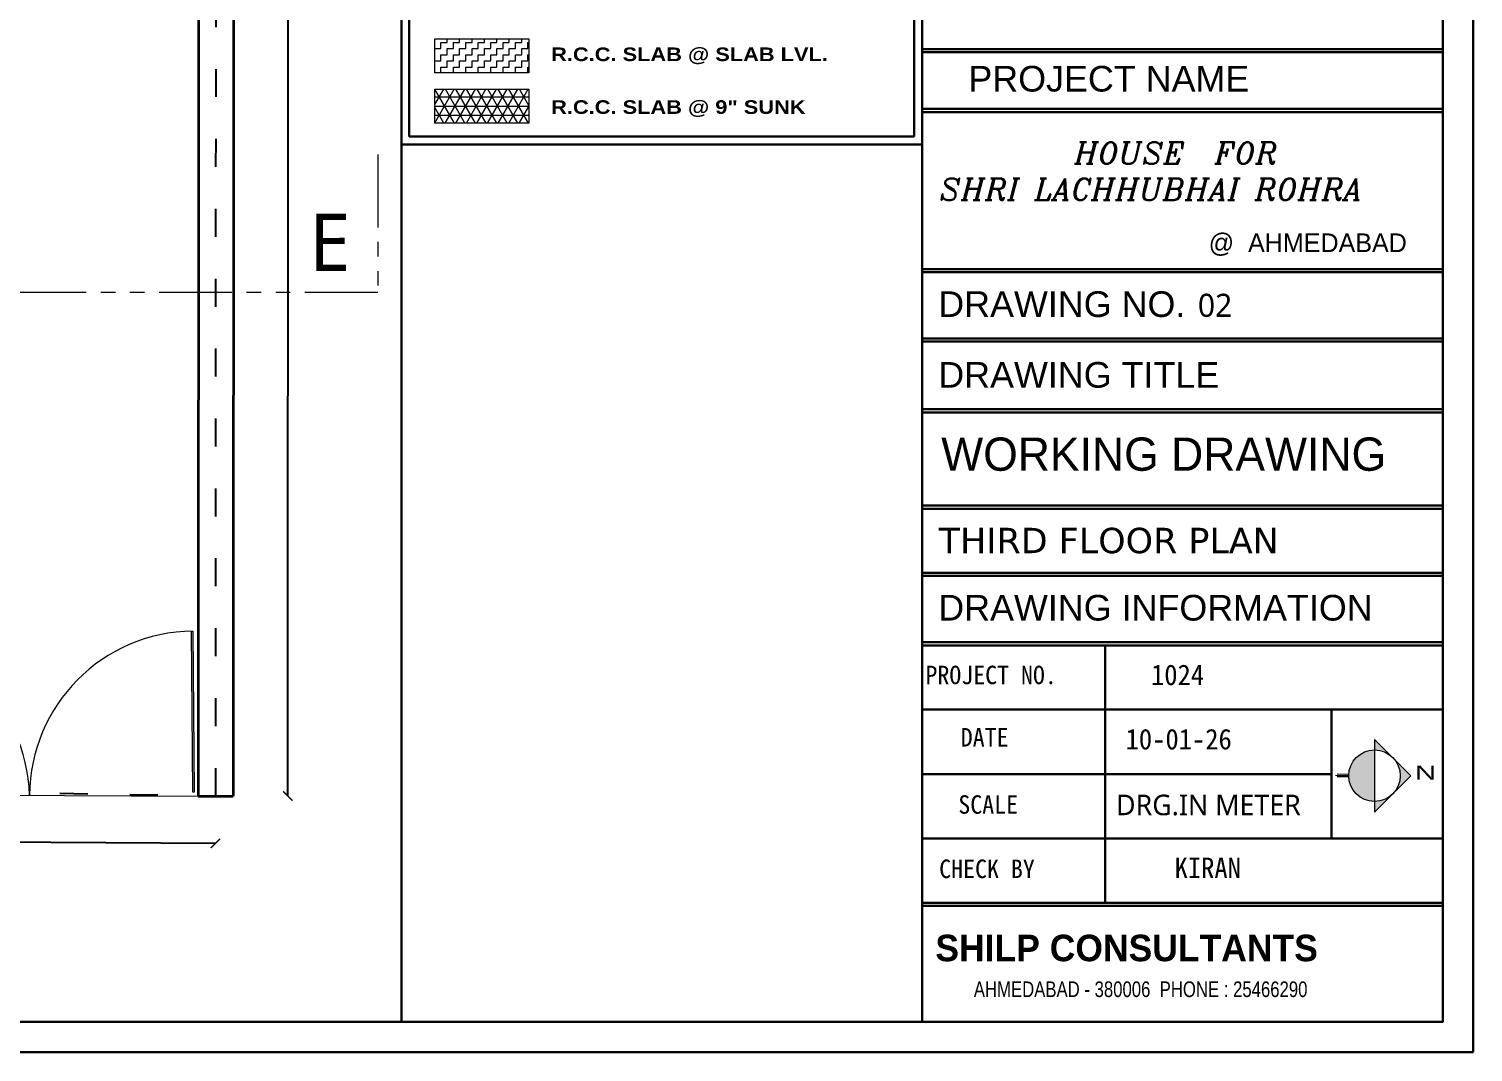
# Model space of a CAD drawing. Extents: x 2450 to 2649, y -7 to 131.
# Drawn here: x 2474.49 to 2486.88, y 22.33 to 31.11 of the extents above; entities that cross this region are included whole.
import ezdxf

# ---------------------------------------------------------------- set-up
doc = ezdxf.new("R2010")
doc.units = 0
doc.header["$MEASUREMENT"] = 0
doc.header["$PDMODE"] = 34
doc.linetypes.add('ACAD_ISO03W100', pattern=[30, 12, -18])
doc.linetypes.add('PHANTOM2', pattern=[1.25, 0.625, -0.125, 0.125, -0.125, 0.125, -0.125])
doc.layers.add('BAS LINE', color=130, linetype='Continuous')
for name, color, linetype, lineweight, true_color in [('DIM_1', 7, 'Continuous', 13, 0x000000), ('heatch-3', 7, 'Continuous', 9, 0xb28a62), ('SHEET', 7, 'Continuous', 30, 0x121212)]:
    doc.layers.add(name, color=color, linetype=linetype, lineweight=lineweight, true_color=true_color)
for name, color, linetype, lineweight in [('DOOR-WINDOW', 35, 'Continuous', 13), ('H-3', 185, 'Continuous', 0), ('NORTH', 1, 'Continuous', 15), ('PLOT', 230, 'Continuous', 35), ('SECTION LINE', 3, 'PHANTOM2', 5), ('TABLE', 25, 'Continuous', 20), ('TEXT', 7, 'Continuous', 13), ('TEXT(ROOM)', 240, 'Continuous', 15), ('TEXT(TITAL)', 213, 'Continuous', 5), ('TITLE-2', 143, 'Continuous', 9), ('WINDOW-LINE', 25, 'Continuous', 9)]:
    doc.layers.add(name, color=color, linetype=linetype, lineweight=lineweight)
doc.styles.add('AR', font='arial.ttf')
doc.styles.add('ARIAL', font='arial.ttf')
doc.styles.add('ARIAL BLACK (SECTION NAME)', font='ariblk.ttf', dxfattribs={"height": 0.5})
doc.styles.add('COMPLEX', font='complex.shx')
doc.styles.add('ROMANS', font='romans.shx', dxfattribs={"width": 0.8})
doc.styles.get("Standard").update_dxf_attribs({"font": 'malgunsl.ttf'})
doc.styles.add('style2', font='arial.ttf')
doc.dimstyles.new('2310', dxfattribs={"dimtxt": 0.19, "dimasz": 0.08, "dimexe": 0.18, "dimexo": 0.0625, "dimgap": 0.005, "dimtad": 0, "dimzin": 0, "dimdsep": 46, "dimtxsty": 'AR', "dimblk": 'ARCHTICK', "dimcen": 0.09, "dimse1": 1, "dimse2": 1, "dimaunit": 1, "dimadec": 4, "dimazin": 0, "dimtfac": 1, "dimtofl": 0, "dimtmove": 0, "dimatfit": 3, "dimfxl": 0.18, "dimtolj": 1, "dimtzin": 0, "dimarcsym": 0})

# ---------------------------------------------------------------- blocks, each defined once
blk = doc.blocks.new('_ArchTick')
at = {"color": 0, "linetype": 'ByBlock', "const_width": 0.15}
blk.add_lwpolyline([(-0.5, -0.5), (0.5, 0.5)], dxfattribs=at)
blk = doc.blocks.new('*D3022')
at = {"layer": 'DEFPOINTS', "color": 0, "transparency": 16777216}
for p in [(2476.101, 45.055), (2476.094, 24.525), (2476.713, 24.525)]:
    blk.add_point(p, dxfattribs=at)
at = {"layer": 'DIM_1', "color": 0, "lineweight": -2, "transparency": 16777216}
for p, q in [((2476.72, 45.054), (2476.717, 36.761)), ((2476.713, 24.525), (2476.716, 35.519))]:
    blk.add_line(p, q, dxfattribs=at)
at = {"layer": 'DIM_1', "color": 0, "lineweight": -2, "transparency": 16777216, "xscale": 0.08, "yscale": 0.08, "zscale": 0.08}
for p, rotation in [((2476.72, 45.054), 89.98135342843399), ((2476.713, 24.525), 269.981353428434)]:
    blk.add_blockref('_ArchTick', p, dxfattribs=dict(at, rotation=rotation))
at = {"layer": 'DIM_1', "color": 0, "transparency": 16777216, "char_height": 0.19, "attachment_point": 5, "rotation": 89.9814, "style": 'AR'}
for s, insert in [('\\A1;[67\'-4 1/2"]', (2476.845, 36.14)), ('\\A1;20.53', (2476.615, 36.14))]:
    blk.add_mtext(s, dxfattribs=dict(at, insert=insert))
blk = doc.blocks.new('*D3023')
at = {"layer": 'DEFPOINTS', "color": 0, "transparency": 16777216}
for p in [(2452.146, 24.649), (2476.094, 24.525), (2452.144, 24.242)]:
    blk.add_point(p, dxfattribs=at)
at = {"layer": 'DIM_1', "color": 0, "lineweight": -2, "transparency": 16777216}
for p, q in [((2452.144, 24.242), (2463.719, 24.182)), ((2476.092, 24.118), (2464.517, 24.178))]:
    blk.add_line(p, q, dxfattribs=at)
at = {"layer": 'DIM_1', "color": 0, "lineweight": -2, "transparency": 16777216, "xscale": 0.08, "yscale": 0.08, "zscale": 0.08}
for p, rotation in [((2452.144, 24.242), 179.7026659752107), ((2476.092, 24.118), 359.7026659752107)]:
    blk.add_blockref('_ArchTick', p, dxfattribs=dict(at, rotation=rotation))
at = {"layer": 'DIM_1', "color": 0, "transparency": 16777216, "char_height": 0.19, "attachment_point": 5, "rotation": 359.7027, "style": 'AR'}
for s, insert in [('\\A1;23.95', (2464.118, 24.282)), ('\\A1;[78\'-7"]', (2464.117, 24.053))]:
    blk.add_mtext(s, dxfattribs=dict(at, insert=insert))

msp = doc.modelspace()

# ---------------------------------------------------------------- hatches: boundary and pattern name
at = {"layer": 'heatch-3'}
h = msp.add_hatch(dxfattribs=at)
h.set_pattern_fill('ZIGZAG', color=256, scale=0.016805)
h.set_pattern_definition([(0, (2541.038136, 499.18842), (0.053355472, 0.053355472), [0.053355472, -0.053355472]), (90, (2541.09149, 499.18842), (-0.053355472, 0.053355472), [0.053355472, -0.053355472])])
h.paths.add_polyline_path([(2478.78, 31.024), (2477.973, 31.024), (2477.973, 30.732), (2478.78, 30.732)])
at = {"layer": 'heatch-3', "true_color": 0xe5e878}
h = msp.add_hatch(dxfattribs=at)
h.set_pattern_fill('NET3', color=61, scale=0.62869)
h.set_pattern_definition([(0, (-153.59668, 1175.4474), (0, 0.0785862), []), (60, (-153.59668, 1175.4474), (-0.0680576456, 0.0392931), []), (120, (-153.59668, 1175.4474), (-0.0680576456, -0.0392931), [])])
h.paths.add_polyline_path([(2478.78, 30.591), (2477.973, 30.591), (2477.973, 30.3), (2478.78, 30.3)])
at = {"layer": 'NORTH'}
h = msp.add_hatch(color=256, dxfattribs=at)
h.paths.add_polyline_path([(2486.034, 24.92, 1), (2486.034, 24.478)])
h.paths.add_polyline_path([(2486.19, 24.543), (2486.346, 24.699), (2486.19, 24.855, -0.414214)])
h.paths.add_polyline_path([(2486.19, 24.543, -0.198912), (2486.034, 24.478), (2486.034, 24.387)])
h.paths.add_polyline_path([(2486.19, 24.855), (2486.034, 25.011), (2486.034, 24.92, -0.198912)])
for points in [[(2486.19, 24.855), (2486.034, 25.011), (2486.034, 24.92, -0.198912)], [(2486.255, 24.699, -0.198912), (2486.19, 24.543), (2486.346, 24.699), (2486.19, 24.855, -0.198912)]]:
    msp.add_hatch(color=256, dxfattribs=at).paths.add_polyline_path(points)

# ---------------------------------------------------------------- linework, layer by layer
at = {"layer": 'BAS LINE', "color": 7, "linetype": 'ACAD_ISO03W100', "lineweight": 25, "ltscale": 0.02}
msp.add_lwpolyline([(2452.055, 46.017), (2452.146, 24.649), (2462.447, 24.669), (2464.1, 24.678), (2466.886, 24.682), (2467.557, 24.677), (2476.094, 24.525), (2476.101, 45.055)], close=True, dxfattribs=at)
at = {"layer": 'DOOR-WINDOW'}
msp.add_lwpolyline([(2475.898, 25.939), (2475.909, 24.559), (2475.898, 24.559), (2475.887, 25.939), (2475.898, 25.939)], close=True, dxfattribs=at)
for centre, radius, start, end in [((2473.062, 24.481), 1.436, 2.0007, 89.8882), ((2475.912, 24.525), 1.415, 90.6262, 179.7293)]:
    msp.add_arc(centre, radius, start, end, dxfattribs=at)
at = {"layer": 'H-3', "ltscale": 50}
for points in [[(2477.973, 31.024), (2478.78, 31.024), (2478.78, 30.732), (2477.973, 30.732)], [(2477.973, 30.591), (2478.78, 30.591), (2478.78, 30.3), (2477.973, 30.3)]]:
    msp.add_lwpolyline(points, close=True, dxfattribs=at)
at = {"layer": 'NORTH'}
for p, q in [((2486.034, 25.011), (2486.034, 24.387)), ((2486.034, 25.011), (2486.346, 24.699)), ((2485.813, 24.699), (2485.701, 24.701)), ((2485.814, 24.71), (2485.715, 24.712)), ((2485.814, 24.688), (2485.715, 24.69)), ((2486.034, 24.387), (2486.346, 24.699))]:
    msp.add_line(p, q, dxfattribs=at)
msp.add_circle((2486.034, 24.699), 0.221, dxfattribs=at)
at = {"layer": 'PLOT', "color": 67, "ltscale": 0.1, "true_color": 0x727430}
msp.add_line((2475.944, 24.524), (2476.244, 24.522), dxfattribs=at)
at = {"layer": 'PLOT', "color": 67, "ltscale": 0.1, "true_color": 0x727430, "flags": 128}
for points in [[(2473.65, 45.278), (2476.251, 45.174), (2476.244, 24.522)], [(2473.65, 45.028), (2475.951, 44.936), (2475.944, 24.524)]]:
    msp.add_lwpolyline(points, dxfattribs=at)
at = {"layer": 'SECTION LINE'}
msp.add_lwpolyline([(2477.483, 30.031), (2477.483, 28.847), (2450.874, 28.847), (2450.874, 29.72)], dxfattribs=at)
at = {"layer": 'SHEET', "ltscale": 5}
for p, q in [((2477.686, 48.099), (2477.686, 22.586)), ((2482.153, 41.803), (2482.153, 22.586))]:
    msp.add_line(p, q, dxfattribs=at)
at = {"layer": 'SHEET', "color": 152, "ltscale": 5, "true_color": 0x2776bb}
for p, q in [((2482.153, 30.937), (2486.62, 30.937)), ((2482.153, 30.91), (2486.62, 30.91)), ((2482.153, 30.422), (2486.62, 30.422)), ((2482.153, 30.395), (2486.62, 30.395)), ((2482.153, 29.047), (2486.62, 29.047)), ((2482.153, 29.02), (2486.62, 29.02)), ((2482.153, 28.451), (2486.62, 28.451)), ((2482.153, 28.425), (2486.62, 28.425)), ((2482.153, 27.844), (2486.62, 27.844)), ((2482.153, 27.817), (2486.62, 27.817)), ((2482.153, 27.017), (2486.62, 27.017)), ((2482.153, 26.99), (2486.62, 26.99)), ((2482.153, 26.441), (2486.62, 26.441)), ((2482.153, 26.414), (2486.62, 26.414)), ((2482.153, 25.845), (2486.62, 25.845)), ((2482.153, 25.818), (2486.62, 25.818)), ((2483.724, 25.818), (2483.724, 23.609)), ((2482.153, 25.266), (2486.62, 25.266)), ((2485.664, 25.266), (2485.664, 24.161)), ((2482.153, 24.713), (2485.664, 24.713)), ((2482.153, 24.161), (2486.62, 24.161)), ((2482.153, 23.609), (2486.62, 23.609)), ((2482.153, 23.582), (2486.62, 23.582))]:
    msp.add_line(p, q, dxfattribs=at)
at = {"layer": 'SHEET', "ltscale": 5}
for points in [[(2450.066, 48.359), (2450.066, 22.326), (2486.88, 22.326), (2486.88, 48.359)], [(2450.326, 48.099), (2450.326, 22.586), (2486.62, 22.586), (2486.62, 48.099)]]:
    msp.add_lwpolyline(points, close=True, dxfattribs=at)
at = {"layer": 'TABLE', "lineweight": 30}
for points in [[(2477.686, 32.483), (2482.153, 32.483), (2482.153, 30.118), (2477.686, 30.118)], [(2477.754, 32.415), (2482.085, 32.415), (2482.085, 30.186), (2477.754, 30.186)]]:
    msp.add_lwpolyline(points, close=True, dxfattribs=at)
at = {"layer": 'WINDOW-LINE'}
msp.add_line((2473.05, 24.539), (2475.944, 24.524), dxfattribs=at)

# ---------------------------------------------------------------- texts
at = {"layer": 'SECTION LINE', "color": 5, "insert": (2477.25, 29.524), "char_height": 0.4914, "width": 0.73718, "attachment_point": 3, "rotation": 0.0594, "style": 'COMPLEX'}
msp.add_mtext('{\\fSegoe UI Light|b0|i0|c0|p34;E}', dxfattribs=at)
at = {"layer": 'TEXT', "style": 'ARIAL', "width": 1.534186}
msp.add_text('N ', height=0.118, dxfattribs=at).set_placement((2486.381, 24.666))
at = {"layer": 'TEXT(ROOM)', "ltscale": 20, "char_height": 0.11694, "width": 3.76705, "attachment_point": 1, "style": 'ARIAL BLACK (SECTION NAME)'}
for s, insert in [('R.C.C. SLAB @ SLAB LVL.', (2478.971, 30.95)), ('R.C.C. SLAB @ 9" SUNK', (2478.971, 30.497))]:
    msp.add_mtext(s, dxfattribs=dict(at, insert=insert))
at = {"layer": 'TEXT(TITAL)', "color": 251, "true_color": 0x636466}
msp.add_text('DRG.IN METER', height=0.17622, dxfattribs=at).set_placement((2483.817, 24.36))
at = {"layer": 'TEXT(TITAL)', "ltscale": 5, "char_height": 0.22027, "attachment_point": 1}
for s, width, insert in [('{\\fArial|b0|i0|c0|p34;PROJECT NAME}', 4.68103, (2482.55, 30.792)), ('{\\fArial|b0|i0|c0|p34;DRAWING NO.}', 4.68103, (2482.292, 28.857)), ('{\\fArial|b0|i0|c0|p34;DRAWING TITLE}', 4.68103, (2482.292, 28.25)), ('{\\fArial|b0|i0|c0|p34;DRAWING INFORMATION}', 7.15296, (2482.292, 26.251))]:
    msp.add_mtext_dynamic_manual_height_columns(s, width=width, gutter_width=1.092, heights=[0], dxfattribs=dict(at, insert=insert))
at = {"layer": 'TEXT(TITAL)', "color": 30, "ltscale": 5, "true_color": 0xf8991e, "attachment_point": 1}
for s, width, insert, char_height in [('02', 0.53392, (2484.519, 28.836), 0.1982), ('{\\fMicrosoft Himalaya|b0|i0|c0|p2;WORKING DRAWING }', 4.68103, (2482.317, 27.602), 0.28547)]:
    msp.add_mtext_dynamic_manual_height_columns(s, width=width, gutter_width=1.092, heights=[0], dxfattribs=dict(at, insert=insert, char_height=char_height))
at = {"layer": 'TEXT(TITAL)', "color": 215, "ltscale": 5, "true_color": 0xa953a0, "insert": (2482.296, 26.827), "char_height": 0.21807, "attachment_point": 1}
msp.add_mtext_dynamic_manual_height_columns('{\\fVerdana|b0|i0|c0|p34;\\C240;\\c2367469;THIRD FLOOR PLAN}', width=4.68103, gutter_width=1.092, heights=[0], dxfattribs=at)
at = {"layer": 'TEXT(TITAL)', "color": 251, "ltscale": 5, "true_color": 0x636466, "char_height": 0.17622, "attachment_point": 1}
for s, width, heights, insert in [('{\\fDotumChe|b0|i0|c0|p49;1024}', 2.13752, [0], (2484.117, 25.653)), ('{\\fDotumChe|b0|i0|c0|p49;10-01-26}', 2.20169, [0.117], (2483.899, 25.101)), ('{\\fDotumChe|b0|i0|c0|p49;KIRAN}', 2.13752, [0], (2484.319, 23.996))]:
    msp.add_mtext_dynamic_manual_height_columns(s, width=width, gutter_width=1.092, heights=heights, dxfattribs=dict(at, insert=insert))
at = {"layer": 'TEXT(TITAL)', "color": 165, "ltscale": 5, "true_color": 0x5e67af, "char_height": 0.15859, "attachment_point": 1}
for s, width, insert in [('{\\fDotumChe|b0|i0|c0|p49;PROJECT NO.}', 2.13752, (2482.182, 25.643)), ('{\\fDotumChe|b0|i0|c0|p49;DATE}', 1.13254, (2482.485, 25.108)), ('{\\fDotumChe|b0|i0|c0|p49;SCALE}', 1.13254, (2482.464, 24.531)), ('{\\fDotumChe|b0|i0|c0|p49;CHECK BY}', 2.13752, (2482.3, 23.979))]:
    msp.add_mtext_dynamic_manual_height_columns(s, width=width, gutter_width=1.092, heights=[0], dxfattribs=dict(at, insert=insert))
at = {"layer": 'TEXT(TITAL)', "color": 146, "ltscale": 5, "true_color": 0x105689, "insert": (2482.267, 23.334), "char_height": 0.22766, "attachment_point": 1}
msp.add_mtext_dynamic_manual_height_columns('{\\fCopperplate Gothic Bold|b0|i0|c0|p34;SHILP CONSULTANTS}', width=8.78304, gutter_width=1.085, heights=[0], dxfattribs=at)
at = {"layer": 'TEXT(TITAL)', "ltscale": 5, "insert": (2482.597, 22.933), "char_height": 0.13407, "width": 6.18706, "attachment_point": 1, "style": 'ROMANS'}
msp.add_mtext('{\\fMV Boli|b0|i0|c0|p2;AHMEDABAD - 380006  PHONE : 25466290}', dxfattribs=at)
at = {"layer": 'TITLE-2', "color": 18, "ltscale": 5, "true_color": 0x000000, "attachment_point": 1, "style": 'style2'}
for s, insert, char_height, width in [('\\pi3.49699;{\\Fitalic|c0;  HOUSE  FOR \\P\\pi2.59747;SHRI LACHHUBHAI ROHRA}', (2479.707, 30.136), 0.18611, 9.34247), ('\\pi3.08265;{\\fVijaya|b0|i0|c0|p34;@  AHMEDABAD}', (2481.529, 29.354), 0.1608, 8.0719)]:
    msp.add_mtext(s, dxfattribs=dict(at, insert=insert, char_height=char_height, width=width))

# ---------------------------------------------------------------- dimensions: what is measured, and where the dimension line sits
at = {"layer": 'DIM_1'}
dim = msp.add_linear_dim(base=(2476.713, 24.525), p1=(2476.101, 45.055), p2=(2476.094, 24.525), angle=269.9814, dimstyle='2310', override={"dimpost": '\\X'}, dxfattribs=at)
dim.commit()
dim.dimension.update_dxf_attribs({"geometry": '*D3022', "text_midpoint": (2476.717, 36.14), "dimtype": 161})
dim = msp.add_aligned_dim(p1=(2476.094, 24.525), p2=(2452.146, 24.649), distance=0.407, dimstyle='2310', override={"dimpost": '\\X'}, dxfattribs=at)
dim.commit()
dim.dimension.update_dxf_attribs({"geometry": '*D3023', "text_midpoint": (2464.118, 24.18)})

doc.saveas('drawing.dxf')
